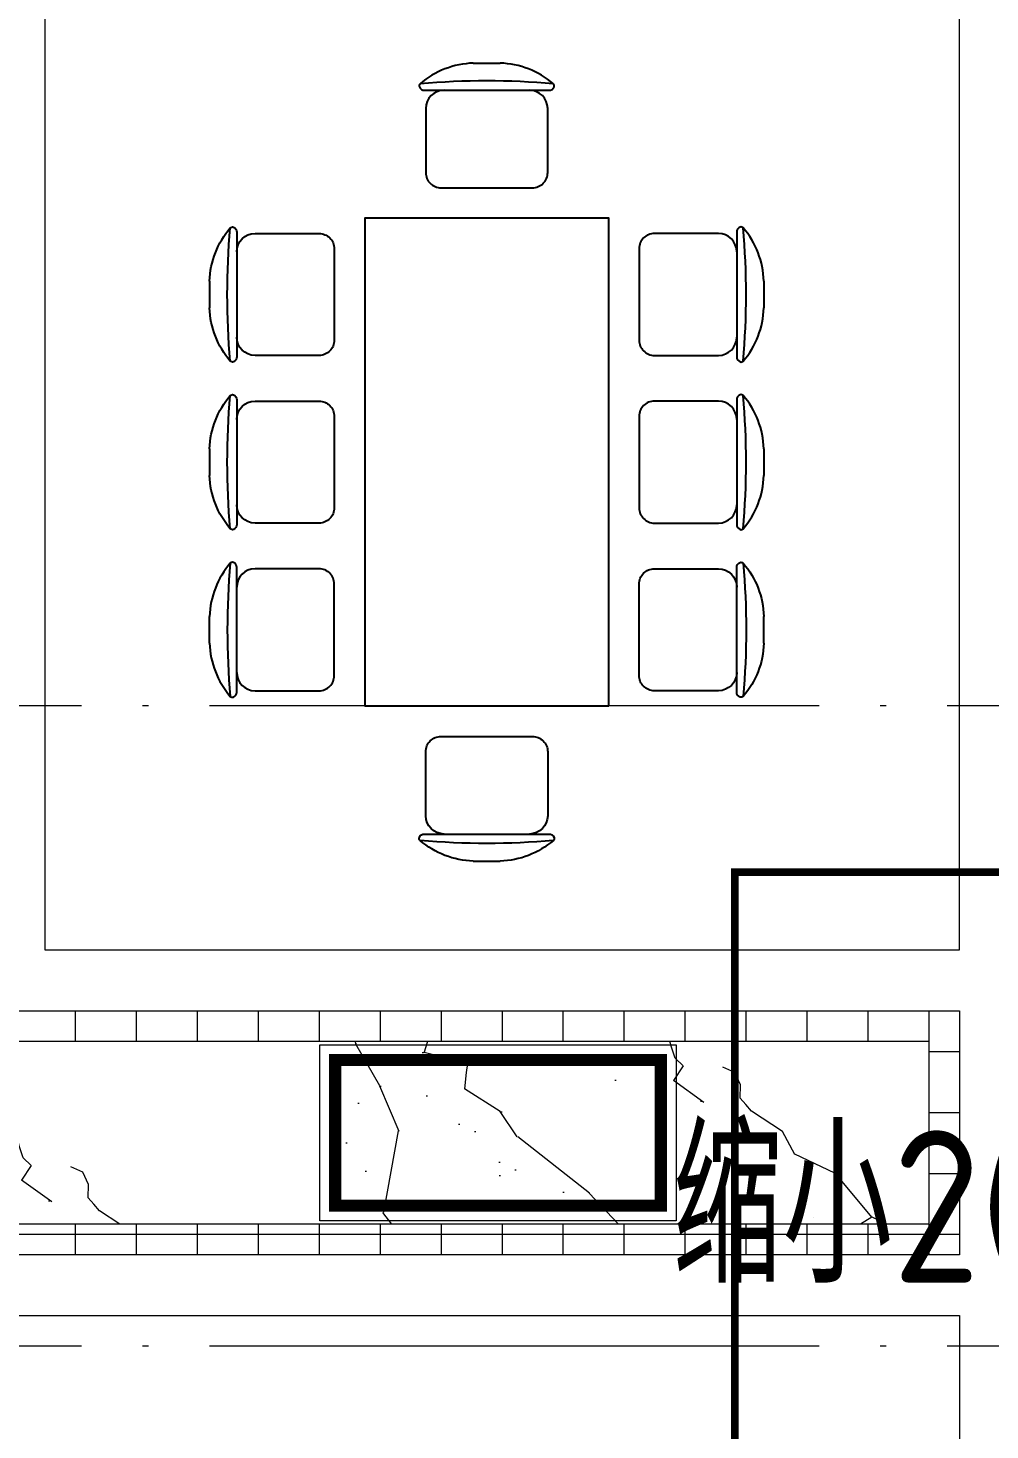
# Model space of a CAD drawing. Extents: x 1117549 to 1295333, y -232649 to -190649.
# Drawn here: x 1170044 to 1173199, y -213042 to -208443 of the extents above; entities that cross this region are included whole.
import ezdxf

# ---------------------------------------------------------------- set-up
doc = ezdxf.new("R2010")
doc.units = 0
doc.header["$LTSCALE"] = 1000
doc.header["$MEASUREMENT"] = 0
doc.linetypes.add('DASH', pattern=[0.35, 0.25, -0.1])
doc.linetypes.add('DOTE', pattern=[2.42, 2, -0.2, 0.02, -0.2])
doc.layers.add('A-Furniture', color=252, linetype='CONTINUOUS')
doc.layers.add('图层1', color=6, linetype='CONTINUOUS')
for name, color, linetype, lineweight in [('dote', 252, 'DOTE', 0), ('PUB_TEXT', 41, 'CONTINUOUS', 0), ('铺地', 147, 'CONTINUOUS', 0)]:
    doc.layers.add(name, color=color, linetype=linetype, lineweight=lineweight)
doc.styles.get("Standard").update_dxf_attribs({"font": 'GBENOR', "bigfont": 'GBCBIG'})

# ---------------------------------------------------------------- blocks, each defined once
blk = doc.blocks.new('dfgdghdhf')
at = {"layer": 'A-Furniture'}
for points in [[(1171504.9, -208557.8), (1171593, -208557.8)], [(1171344.5, -208646.7), (1171753.4, -208646.7)], [(1170728.9, -209112.3), (1170728.9, -209521.2)], [(1172368.9, -209112.3), (1172368.9, -209521.2)], [(1170640, -209272.7), (1170640, -209360.8)], [(1172457.8, -209272.7), (1172457.8, -209360.8)], [(1170728.9, -209662.3), (1170728.9, -210071.2)], [(1172368.9, -209662.3), (1172368.9, -210071.2)], [(1170640, -209822.7), (1170640, -209910.8)], [(1172457.8, -209822.7), (1172457.8, -209910.8)], [(1170728.9, -210621.2), (1170728.9, -210212.3)], [(1172368.9, -210621.2), (1172368.9, -210212.3)], [(1170640, -210460.8), (1170640, -210372.7)], [(1172457.8, -210460.8), (1172457.8, -210372.7)], [(1171344.5, -211086.7), (1171753.4, -211086.7)], [(1171504.9, -211175.6), (1171593, -211175.6)]]:
    blk.add_lwpolyline(points, dxfattribs=at)
for points in [[(1171348.9, -208706.7), (1171348.9, -208916.7, 0.414214), (1171398.9, -208966.7), (1171698.9, -208966.7, 0.414214), (1171748.9, -208916.7), (1171748.9, -208706.7)], [(1170788.9, -209116.7), (1170998.9, -209116.7, -0.414214), (1171048.9, -209166.7), (1171048.9, -209466.7, -0.414214), (1170998.9, -209516.7), (1170788.9, -209516.7)], [(1172308.9, -209116.7), (1172098.9, -209116.7, 0.414214), (1172048.9, -209166.7), (1172048.9, -209466.7, 0.414214), (1172098.9, -209516.7), (1172308.9, -209516.7)], [(1170788.9, -209666.7), (1170998.9, -209666.7, -0.414214), (1171048.9, -209716.7), (1171048.9, -210016.7, -0.414214), (1170998.9, -210066.7), (1170788.9, -210066.7)], [(1172308.9, -209666.7), (1172098.9, -209666.7, 0.414214), (1172048.9, -209716.7), (1172048.9, -210016.7, 0.414214), (1172098.9, -210066.7), (1172308.9, -210066.7)], [(1170788.9, -210616.7), (1170998.9, -210616.7, 0.414214), (1171048.9, -210566.7), (1171048.9, -210266.7, 0.414214), (1170998.9, -210216.7), (1170788.9, -210216.7)], [(1172308.9, -210616.7), (1172098.9, -210616.7, -0.414214), (1172048.9, -210566.7), (1172048.9, -210266.7, -0.414214), (1172098.9, -210216.7), (1172308.9, -210216.7)], [(1171348.9, -211026.7), (1171348.9, -210816.7, -0.414214), (1171398.9, -210766.7), (1171698.9, -210766.7, -0.414214), (1171748.9, -210816.7), (1171748.9, -211026.7)]]:
    blk.add_lwpolyline(points, format="xyb", dxfattribs=at)
blk.add_lwpolyline([(1171948.9, -210666.7), (1171948.9, -209066.7), (1171148.9, -209066.7), (1171148.9, -210666.7)], close=True, dxfattribs=at)
for centre, major_axis, start_param, end_param in [((1171513.5, -208838.2), (-198.4, -198.4), 3.957798, 4.637803), ((1171584.4, -208838.2), (-198.4, -198.4), 3.216179, 3.896183), ((1171548.9, -211027), (-1705, -1705), 3.836274, 4.017708), ((1171336.3, -208632.4), (-6.29, -6.29), 4.637803, 5.893453), ((1171344.5, -208628.9), (-12.6, -12.6), -0.389732, 0.785398), ((1171408.9, -208706.7), (-42.4, -42.4), 3.926991, 5.497787), ((1171688.9, -208706.7), (-42.4, 42.4), 3.926991, 5.497787), ((1171753.4, -208628.9), (-12.6, 12.6), 2.356194, 3.531325), ((1171761.6, -208632.4), (-6.29, 6.29), 3.531325, 4.786975), ((1172308.9, -209176.7), (-42.4, 42.4), 3.926991, 5.497787), ((1172386.7, -209112.3), (-12.6, 12.6), -0.389732, 0.785398), ((1172383.3, -209104.1), (-6.29, 6.29), 4.637803, 5.893453), ((1172177.4, -209281.3), (-198.4, 198.4), 3.957798, 4.637803), ((1169988.6, -209316.7), (-1705, 1705), 3.836274, 4.017708), ((1172177.4, -209352.1), (-198.4, 198.4), 3.216179, 3.896183), ((1172308.9, -209456.7), (42.4, 42.4), 3.926991, 5.497787), ((1172386.7, -209521.2), (12.6, 12.6), 2.356194, 3.531325), ((1172383.3, -209529.4), (6.29, 6.29), 3.531325, 4.786975), ((1172308.9, -209726.7), (-42.4, 42.4), 3.926991, 5.497787), ((1172386.7, -209662.3), (-12.6, 12.6), -0.389732, 0.785398), ((1172383.3, -209654.1), (-6.29, 6.29), 4.637803, 5.893453), ((1172177.4, -209831.3), (-198.4, 198.4), 3.957798, 4.637803), ((1169988.6, -209866.7), (-1705, 1705), 3.836274, 4.017708), ((1172177.4, -209902.1), (-198.4, 198.4), 3.216179, 3.896183), ((1172308.9, -210006.7), (42.4, 42.4), 3.926991, 5.497787), ((1172386.7, -210071.2), (12.6, 12.6), 2.356194, 3.531325), ((1172383.3, -210079.4), (6.29, 6.29), 3.531325, 4.786975), ((1170920.4, -210381.3), (198.4, -198.4), 3.216179, 3.896183), ((1173109.2, -210416.7), (1705, -1705), 3.836274, 4.017708), ((1170714.6, -210204.1), (-6.29, -6.29), 3.531325, 4.786975), ((1170711.2, -210212.3), (-12.6, -12.6), 2.356194, 3.531325), ((1170788.9, -210276.7), (-42.4, -42.4), 3.926991, 5.497787), ((1170920.4, -210452.1), (198.4, -198.4), 3.957798, 4.637803), ((1170788.9, -210556.7), (42.4, -42.4), 3.926991, 5.497787), ((1170714.6, -210629.4), (6.29, -6.29), 4.637803, 5.893453), ((1170711.2, -210621.2), (12.6, -12.6), -0.389732, 0.785398)]:
    blk.add_ellipse(centre, major_axis=major_axis, ratio=1, start_param=start_param, end_param=end_param, dxfattribs=at)
at = {"layer": 'A-Furniture', "extrusion": (0, 0, -1)}
for centre, major_axis, start_param, end_param in [((1170920.4, -209281.3), (198.4, 198.4), 3.957798, 4.637803), ((1173109.2, -209316.7), (1705, 1705), 3.836274, 4.017708), ((1170714.6, -209104.1), (6.29, 6.29), 4.637803, 5.893453), ((1170711.2, -209112.3), (12.6, 12.6), -0.389732, 0.785398), ((1170788.9, -209176.7), (42.4, 42.4), 3.926991, 5.497787), ((1170920.4, -209352.1), (198.4, 198.4), 3.216179, 3.896183), ((1170788.9, -209456.7), (-42.4, 42.4), 3.926991, 5.497787), ((1170714.6, -209529.4), (-6.29, 6.29), 3.531325, 4.786975), ((1170711.2, -209521.2), (-12.6, 12.6), 2.356194, 3.531325), ((1170920.4, -209831.3), (198.4, 198.4), 3.957798, 4.637803), ((1173109.2, -209866.7), (1705, 1705), 3.836274, 4.017708), ((1170714.6, -209654.1), (6.29, 6.29), 4.637803, 5.893453), ((1170711.2, -209662.3), (12.6, 12.6), -0.389732, 0.785398), ((1170788.9, -209726.7), (42.4, 42.4), 3.926991, 5.497787), ((1170920.4, -209902.1), (198.4, 198.4), 3.216179, 3.896183), ((1170788.9, -210006.7), (-42.4, 42.4), 3.926991, 5.497787), ((1170714.6, -210079.4), (-6.29, 6.29), 3.531325, 4.786975), ((1170711.2, -210071.2), (-12.6, 12.6), 2.356194, 3.531325), ((1172308.9, -210276.7), (42.4, -42.4), 3.926991, 5.497787), ((1172386.7, -210212.3), (12.6, -12.6), 2.356194, 3.531325), ((1172383.3, -210204.1), (6.29, -6.29), 3.531325, 4.786975), ((1169988.6, -210416.7), (-1705, -1705), 3.836274, 4.017708), ((1172177.4, -210381.3), (-198.4, -198.4), 3.216179, 3.896183), ((1172177.4, -210452.1), (-198.4, -198.4), 3.957798, 4.637803), ((1172308.9, -210556.7), (-42.4, -42.4), 3.926991, 5.497787), ((1172386.7, -210621.2), (-12.6, -12.6), -0.389732, 0.785398), ((1172383.3, -210629.4), (-6.29, -6.29), 4.637803, 5.893453), ((1171408.9, -211026.7), (-42.4, 42.4), 3.926991, 5.497787), ((1171688.9, -211026.7), (-42.4, -42.4), 3.926991, 5.497787), ((1171336.3, -211101.1), (-6.29, 6.29), 4.637803, 5.893453), ((1171344.5, -211104.5), (-12.6, 12.6), -0.389732, 0.785398), ((1171753.4, -211104.5), (-12.6, -12.6), 2.356194, 3.531325), ((1171761.6, -211101.1), (-6.29, -6.29), 3.531325, 4.786975), ((1171513.5, -210895.2), (-198.4, 198.4), 3.957798, 4.637803), ((1171548.9, -208706.4), (-1705, 1705), 3.836274, 4.017708), ((1171584.4, -210895.2), (-198.4, 198.4), 3.216179, 3.896183)]:
    blk.add_ellipse(centre, major_axis=major_axis, ratio=1, start_param=start_param, end_param=end_param, dxfattribs=at)

msp = doc.modelspace()

# ---------------------------------------------------------------- hatches: boundary and pattern name
at = {"layer": '铺地'}
h = msp.add_hatch(dxfattribs=at)
h.set_pattern_fill('_USER', color=256, scale=200, style=0, double=1, pattern_type=0)
h.set_pattern_definition([(0, (0, 0), (0, 200), []), (90, (0, 0), (-200, 1e-14), [])])
h.paths.add_polyline_path([(1167899.5, -211766.7), (1172999.5, -211766.7), (1172999.5, -212366.7), (1167899.5, -212366.7)], flags=16)
h.paths.add_polyline_path([(1167799.5, -211666.7), (1173099.5, -211666.7), (1173099.5, -212466.7), (1167799.5, -212466.7)])
h = msp.add_hatch(dxfattribs=at)
h.set_pattern_fill('大理石', color=256, scale=400, angle=65, style=0)
h.set_pattern_definition([(106.987212, (298.32, 964.27), (-617.07024, 2935.851545), [38.439, -8033.7354]), (133.19859, (111.2, 421.02), (-2755.56612, 2608.995087), [138.4757, -9554.821]), (125.945396, (161.28, 366.15), (-1124.212183, 1848.282164), [58.8322, -12295.9236]), (155, (126.7, 413.8), (507.1419, 1087.5693), [17.1429, -1782.857]), (136.56505, (324.57, 939.4), (-1631.35402, 760.71287), [36.1403, -3758.5928]), (236.469234, (324.57, 939.42), (-507.141923, -1087.569336), [57.7821, -12076.4664]), (144.215702, (391.75, 819.82), (-6018.274153, 4130.420836), [122.1575, -12704.3772]), (127.132996, (-486.99, 233.393), (-6128.2024835, 8153.8416955), [281.1783, -58766.2596]), (65, (-718.9, 360.6), (-1631.354, 760.713), [0, -1200]), (129.983106, (-687.33, 1203.21), (-3879.778216, 4457.277306), [189.1765, -19674.3576]), (146.4391104, (153.057, 1322.037), (-13667.902231, 9021.5544822), [268.7082, -56160.0072]), (147.8749836, (-274.68, 790.11), (-7649.628208, 4891.1336386), [138.2101, -28885.9176]), (141.75948, (16.416, 521.966), (-4386.9201272, 3369.7079667), [299.3871, -31136.2608]), (65, (-63.4, 352.8), (-1631.354, 760.713), [0, -1200]), (65, (-37.8, 362.1), (-1631.354, 760.713), [0, -1200]), (65, (-68.1, 525.2), (-1631.354, 760.713), [0, -1200]), (65, (-276.5, 579.8), (-1631.354, 760.713), [0, -1200]), (124.036243, (-218.73, 707.28), (-1124.21219, 1848.282151), [99.9592, -20891.4672]), (65, (-271.7, 788.6), (-1631.354, 760.713), [0, -1200]), (65, (-277.7, 622.9), (-1631.354, 760.713), [0, -1200]), (65, (-358, 724.2), (-1631.354, 760.713), [0, -1200]), (65, (-225.3, 598.5), (-1631.354, 760.713), [0, -1200]), (115.19443, (180.03, 1177.06), (-1124.212103, 1848.282217), [44.63, -9327.6696]), (155, (226.6, 1155.3), (507.1419, 1087.5693), [51.4286, -1748.5714]), (108.66778, (254.45, 1073), (-1741.282284, 4784.133775), [86.8966, -18161.3904]), (155, (270, 1065.8), (507.1419, 1087.5693), [17.1429, -1782.857]), (104.805571, (287.1, 1001.03), (-617.070277, 2935.851538), [66.945, -13991.5044]), (65, (103, 892.1), (-1631.354, 760.713), [0, -1200]), (65, (177.7, 1181), (-1631.354, 760.713), [0, -1200]), (65, (177.7, 1181), (-1631.354, 760.713), [0, -1200]), (94.357754, (161.03, 1217.44), (-109.928287, 4023.420902), [104.9003, -10909.6355]), (65, (68, 1227.5), (-1631.354, 760.713), [0, -1200]), (211.309932, (-687.33, 1203.21), (-2645.637823, -1414.425844), [123.6189, -12856.3656]), (73.130102, (-525.36, 982.665), (3440.065098, 11636.4062345), [121.2183, -25334.6256]), (112.862405, (-607.79, 724.77), (-2865.4943882, 6632.415991), [161.8263, -33821.6988]), (79.620874, (-656.73, 457.56), (1411.4973914, 7286.1289516), [271.654, -28252.02]), (65, (-716.6, 593.5), (-1631.354, 760.713), [0, -1200]), (83.434949, (-391.73, 863.6), (397.213645, 5110.990247), [54.2105, -11329.989]), (81.699244, (-385.53, 917.46), (507.14181, 1087.56936), [29.8294, -6234.3544]), (166.093723, (-381.22, 946.98), (-12433.761847, 3149.8513402), [148.489, -31034.1984]), (65, (-516.3, 840.5), (-1631.354, 760.713), [0, -1200]), (65, (-528.7, 983.5), (-1631.354, 760.713), [0, -1200]), (65, (-410.4, 748.6), (-1631.354, 760.713), [0, -1200]), (65, (-824.8, 771.7), (-1631.354, 760.713), [0, -1200]), (65, (-779.4, 686.7), (-1631.354, 760.713), [0, -1200]), (109.1449026, (-748.55, 1011.08), (-1741.2822883, 4784.133781), [135.3755, -28293.4824]), (119.582945, (-670.66, 873.88), (-1124.2120947, 1848.2822156), [157.765, -32972.8848]), (65, (-749, 1013), (-1631.354, 760.713), [0, -1200]), (65, (-739.8, 817.1), (-1631.354, 760.713), [0, -1200]), (65, (-749, 1013), (-1631.354, 760.713), [0, -1200]), (65, (-668, 872.9), (-1631.354, 760.713), [0, -1200]), (140.068583, (-490.18, 1098.67), (-4386.920137, 3369.70796), [44.3548, -9270.15]), (155, (-524.2, 1127.1), (507.1419, 1087.5693), [180, -1620]), (115.19443, (-1118.45, 1637.53), (-1124.212103, 1848.282217), [44.63, -9327.6696]), (65, (-913.3, 1174.6), (-1631.354, 760.713), [0, -1200]), (65, (-879.6, 1201.4), (-1631.354, 760.713), [0, -1200]), (65, (-979.7, 1077.9), (-1631.354, 760.713), [0, -1200]), (65, (-1090.3, 1342.2), (-1631.354, 760.713), [0, -1200]), (118.130102, (-940.95, 1409.74), (-1124.212101, 1848.282217), [85.7143, -17914.2852]), (155, (-808.9, 1348.2), (507.1419, 1087.5693), [145.7143, -1654.2857]), (65, (-811.4, 1349.6), (-1631.354, 760.713), [0, -1200]), (88.19859, (-1119.82, 1594.03), (-109.928274, 4023.420907), [43.5187, -9095.409]), (131.03751, (-1101.35, 1572.8), (-2755.56612, 2608.99509), [28.1396, -5881.175]), (131.03751, (-1082.87, 1551.6), (-2755.56612, 2608.99509), [28.1396, -5881.175]), (146.869898, (-981.36, 1485.33), (-7649.628168, 4891.133705), [121.2183, -25334.6256]), (155, (-1137.5, 1677.9), (507.1419, 1087.5693), [42.8571, -1757.1428]), (65, (-1247.5, 1583.8), (-1631.354, 760.713), [0, -1200])])
h.paths.add_polyline_path([(1167899.5, -211766.7), (1172999.5, -211766.7), (1172999.5, -212366.7), (1167899.5, -212366.7)])

# ---------------------------------------------------------------- linework, layer by layer
at = {"layer": 'dote'}
for p, q in [((1191999.5, -210666.7), (1162199.5, -210666.7)), ((1191999.5, -212766.7), (1162199.5, -212766.7))]:
    msp.add_line(p, q, dxfattribs=at)
at = {"layer": 'PUB_TEXT', "color": 2, "ltscale": 0.8}
msp.add_lwpolyline([(1171001.8, -211778.2), (1172170.2, -211778.2), (1172170.2, -212355.8), (1171001.8, -212355.8)], close=True, dxfattribs=at)
at = {"layer": 'PUB_TEXT', "color": 2, "ltscale": 0.8, "const_width": 40}
msp.add_lwpolyline([(1171051.8, -211828.2), (1172120.2, -211828.2), (1172120.2, -212305.8), (1171051.8, -212305.8)], close=True, dxfattribs=at)
at = {"layer": '铺地'}
for points in [[(1170099.5, -211466.7), (1173099.5, -211466.7), (1173099.5, -208266.7), (1170099.5, -208266.7)], [(1167799.5, -211666.7), (1173099.5, -211666.7), (1173099.5, -212466.7), (1167799.5, -212466.7)], [(1167899.5, -211766.7), (1172999.5, -211766.7), (1172999.5, -212366.7), (1167899.5, -212366.7)]]:
    msp.add_lwpolyline(points, close=True, dxfattribs=at)
at = {"layer": '铺地', "color": 241, "linetype": 'DASH', "const_width": 25}
msp.add_lwpolyline([(1172362.2, -211212.1), (1174749.5, -211212.1), (1174749.5, -213411.6), (1172362.2, -213411.6)], close=True, dxfattribs=at)
at = {"layer": '铺地', "elevation": 0}
msp.add_lwpolyline([(1168899.5, -213384.9), (1168899.5, -212666.7), (1173099.5, -212666.7), (1173099.5, -213966.7)], dxfattribs=at)

# ---------------------------------------------------------------- block references
at = {"layer": '图层1', "color": 3}
msp.add_blockref('dfgdghdhf', (0, 0), dxfattribs=at)

# ---------------------------------------------------------------- texts
at = {"layer": '铺地', "color": 241, "linetype": 'DASH'}
msp.add_text('缩小200', height=500, dxfattribs=at).set_placement((1172158.6, -212558.8))

doc.saveas('drawing.dxf')
